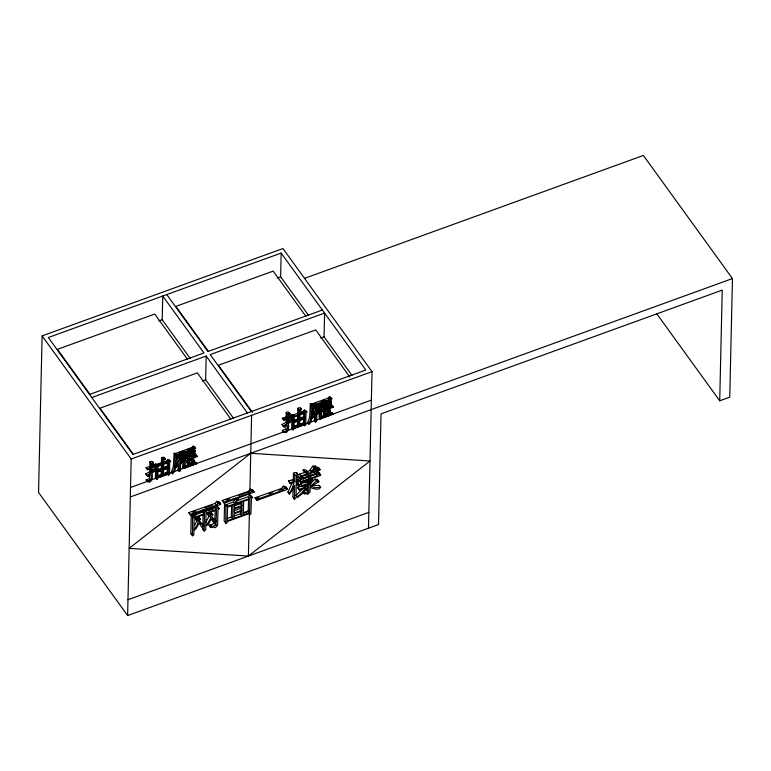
<?xml version="1.0" encoding="UTF-8"?>
<svg xmlns="http://www.w3.org/2000/svg" width="771" height="771" viewBox="0 0 771 771"><rect width="100%" height="100%" fill="white"/><g stroke="black" fill="none" stroke-linecap="round" stroke-linejoin="round"><path stroke-width="1.16" d="M195.304 451.237L194.533 450.968L194.571 449.185L195.603 448.182L194.388 446.582L193.058 446.207L192.23 447.382L175.489 453.454L174.082 453.252L173.379 466.6L171.307 472.363C175.643 476.729 176.241 460.923 176.328 458.417L195.092 451.613L194.157 449.715M174.082 453.252L175.104 454.659L174.824 465.077L173.899 470.233L172.328 473.78M331.588 401.816L330.817 401.537L330.855 399.754L331.887 398.752L330.663 397.152L329.342 396.776L328.504 397.952L311.773 404.023L310.366 403.821L309.663 417.169L307.59 422.942C311.927 427.298 312.525 411.492 312.612 408.996L331.376 402.183L330.441 400.284M310.366 403.821L311.388 405.228L311.108 415.646L310.183 420.802L308.612 424.349M368.48 528.193L372.027 371.661L282.957 248.541L42.106 335.896L38.55 492.428L127.62 615.547L378.513 524.55L381.028 413.873L722.234 290.118L719.719 400.795L729.761 397.152L732.45 278.572L643.38 155.453L304.67 278.302M127.62 615.547L131.176 459.015L42.106 335.896M149.699 474.859L149.401 478.82L146.162 479.822L147.174 481.692C152.06 483.147 152.976 477.943 152.022 473.211L155.829 469.847L154.807 468.431L151.405 470.715M147.174 481.692L146.162 479.822M149.767 471.746L145.709 473.934L146.731 475.35L150.788 473.163L149.767 471.746L149.844 468.209M149.873 467.024L150.894 468.44L147.54 469.732L147.078 469.028L150.904 467.881L149.882 466.465L149.892 461.868C151.598 460.142 155.52 463.255 152.234 463.988L152.157 467.428L154.277 465.703L156.185 466.224L152.138 467.987L152.041 472.372L155.829 469.847M150.788 473.163L150.894 468.44M150.904 467.881L150.914 463.275L149.892 461.868M190.138 358.342L162.209 319.743L162.748 296.025L203.949 352.964L89.542 394.463M157.978 470.117L161.312 468.913L162.334 470.32L157.891 471.929L157.766 477.471L162.209 475.861L161.187 474.454L161.293 470.021M158.113 464.537L161.438 463.332L162.459 464.74L158.016 466.349L157.901 471.389L162.353 469.78L161.322 468.373L161.418 464.335M161.457 462.745L161.496 457.733C163.259 455.96 167.076 459.13 163.78 459.901L163.693 463.718L168.261 462.06L169.1 460.904L170.622 461.444L169.697 462.417L169.524 474.242L168.676 475.109L168.213 474.223L157.756 478.01L157.602 479.061L156.667 479.34L155.405 477.577L155.713 463.978L157.188 464.296L161.457 462.745L162.479 464.161L158.209 465.703L156.735 465.395L155.713 463.978M162.209 475.861L162.334 470.32M162.353 469.78L162.459 464.74M162.479 464.161L162.517 459.15L161.496 457.733M168.232 473.683L168.357 468.142L163.558 469.876L163.433 475.418L168.232 473.683L167.211 472.266L167.307 467.833M168.367 467.602L168.483 462.561L163.683 464.296L163.568 469.337L168.367 467.602L167.346 466.185L167.432 462.157M178.246 465.26L178.043 469.925L179.633 471.447L180.491 470.483L180.53 464.142L181.455 463.39L180.433 461.974M182.949 461.241L182.737 466.927L183.912 468.527L196.836 463.602L195.815 462.186L193.916 461.704L192.779 463.072L184.115 466.214M182.968 460.123L183.99 461.53L183.912 468.527M184.009 460.933L184.028 456.74L183.006 455.333L182.987 459.526L184.009 460.933L181.975 461.453L182.496 462.137L183.99 461.53M184.462 468.402L182.891 467.12M184.028 456.74L186.727 456.48L185.291 457.492L185.223 460.509L188.095 459.468L187.074 458.061L187.131 455.603M193.232 459.738L194.34 461.501L188.461 464.258L187.893 464.007L188.085 460.036L185.213 461.077L185.136 467.631L193.8 464.489L194.938 463.12L196.836 463.602M188.095 459.468L188.085 455.449L187.064 454.032L189.309 453.762L190.408 455.324L189.377 456.153L189.309 459.034L192.567 457.849L192.557 453.83L191.536 452.413C193.27 450.409 197.097 453.907 193.82 454.533L193.752 457.415L195.526 455.902L197.203 456.422L193.743 457.974L193.675 461L194.398 461.231M192.471 461.713L192.548 458.408L189.3 459.593L189.223 462.889L192.471 461.713L191.449 460.297L191.507 458.099M192.567 457.849L191.545 456.442L191.536 452.413M193.405 451.69L193.463 449.291L176.395 455.478L176.347 457.878L193.405 451.69L192.384 450.283L176.386 456.085M203.814 525.533L201.038 523.991L199.448 520.329L200.508 519.201L197.916 516.84L195.429 518.478L196.721 520.984L198.513 520.338L198.59 520.994L197.174 524.993L194.302 529.523L194.841 529.831L196.393 528.068L199.149 523.23L201.867 527.354L203.804 525.841L202.503 523.721L199.728 522.189M196.721 520.984L195.429 518.478M233.565 418.364L205.635 379.766L206.175 356.048L91.768 397.537M202.503 523.721L203.804 525.841M202.869 524.829L203.091 514.826M203.159 511.886L193.136 515.52L191.237 515.086L192.548 516.898L194.446 517.331L204.469 513.698L203.159 511.886L203.216 509.564M203.149 512.599L204.46 514.411L204.151 531.017L205.818 529.716L206.021 513.843L216.564 510.026L215.996 525.263L210.531 526.988L209.22 525.176L214.685 523.451L215.205 510.441M204.469 513.698L204.546 510.209L190.745 515.317L188.847 512.599L215.138 503.396L216.738 501.362C218.058 501.005 221.807 503.174 220.207 504.533L206.117 509.641L206.03 513.129L216.352 509.39L217.422 507.877L219.311 508.648L217.991 509.91L217.653 524.502A2.766 1.696 -35.9 0 1 215.947 527.085L214.743 527.798L214.405 527.056L210.522 527.576L209.22 525.176M216.092 520.897L214.589 520.454L212.353 517.804L211.813 515.838L212.844 514.729L211.408 512.782L210.252 512.368L207.669 514.045L208.96 516.541C213.846 514.498 207.553 523.654 206.31 525.157L206.782 525.494C211.273 522.969 210.02 514.161 214.078 522.748L216.092 520.897L214.781 519.095L212.073 517.582M208.96 516.541L207.669 514.045M210.522 527.576L210.531 526.988M214.781 519.095L216.082 521.186M232.669 518.854L232.977 505.188L227.512 507.173L227.204 520.839L232.669 518.854L231.358 517.042L231.618 505.651M241.757 515.558L241.863 510.922L234.336 513.65L234.23 518.285L241.757 515.558L240.446 513.756L240.523 510.267M241.872 510.229L241.969 506.229L234.442 508.956L234.355 512.956L241.872 510.229L240.562 508.417L240.61 506.412M241.978 505.487L242.065 501.892L234.538 504.62L234.461 508.214L241.978 505.487L240.668 503.675L240.725 501.275M249.563 512.725L249.871 499.059L243.655 501.314L243.347 514.98L249.563 512.725L248.252 510.922L248.513 499.531M248.407 556.055L370.003 460.991L250.739 453.281L129.152 548.345L248.407 556.055L249.39 513.033M249.794 495.107L249.852 492.717M249.9 490.327L251.606 415.338M308.564 315.397L280.634 276.789L281.164 253.071L48.342 337.515L132.969 454.476L365.791 370.032L281.164 253.071M286.002 424.339L285.848 429.129L282.437 430.391L283.449 432.261C288.344 433.716 289.26 428.512 288.306 423.78L292.103 420.417L291.081 419L287.689 421.294M283.449 432.261L282.437 430.391M286.051 422.315L281.993 424.503L283.015 425.92L287.072 423.732L286.051 422.315L286.128 418.778M287.072 423.732L287.178 419.01L283.824 420.311L283.362 419.597L287.188 418.451L286.166 417.034L286.176 412.437C287.882 410.712 291.804 413.825 288.518 414.557L288.431 417.998L290.561 416.273L292.469 416.793L288.421 418.557L288.325 422.942L292.103 420.417M287.188 418.451L287.197 413.844L286.176 412.437M304.497 424.792L294.04 428.589L293.481 429.842L292.71 429.563L293.182 417.246L291.997 414.547L293.472 414.865L297.741 413.323L297.779 408.302C299.543 406.529 303.36 409.7 300.064 410.471L299.977 414.287L304.545 412.63L305.383 411.473L306.906 412.013L305.981 412.986L305.808 424.811L304.593 425.746L303.475 423.375L300.343 424.513M293.221 487.089L292.864 497.179L294.368 499.203L296.045 497.883L296.199 483.889L298.791 486.308L299.909 485.21L298.396 483.619L296.218 483.07L296.257 481.422C301.702 481.355 303.562 477.702 298.146 476.651L296.681 478.299L297.991 480.102L299.456 478.454L301.596 479.099M294.368 499.203L294.609 485.373L291.804 491.079L289.289 493.922L292.498 487.417L294.108 482.203L290.388 483.648L289.8 482.752L294.705 481.297L293.394 479.485L293.404 473.278C295.64 470.927 300.632 475.032 296.372 475.986L296.266 480.728L297.991 480.102M294.705 481.297L294.715 475.09L293.404 473.278M298.493 426.43L298.618 420.889L294.175 422.508L294.05 428.05L298.493 426.43L297.471 425.023L297.577 420.59M297.722 413.902L298.743 415.309L294.3 416.918L294.185 421.968L298.628 420.349L297.606 418.942L297.702 414.904M298.628 420.349L298.743 415.309M293.019 415.964L294.493 416.282L298.762 414.731L298.801 409.719L297.779 408.302M304.516 424.252L304.641 418.711L299.842 420.446L299.717 425.987L304.516 424.252L303.495 422.836L303.591 418.402M304.651 418.171L304.767 413.131L299.967 414.865L299.852 419.906L304.651 418.171L303.629 416.754L303.716 412.726M311.985 485.537L319.348 485.441L320.649 487.532L318.577 489.122L315.705 489.093L311.831 488.12L310.241 486.935L310.009 492.071L307.61 494.394L307.34 493.652L304.4 493.835L303.099 491.435M307.542 483.369L307.33 489.864L304.67 491.146M319.146 472.893L320.678 474.907L320.312 475.466L300.777 482.656L300.121 481.779L308.998 478.839L309.046 476.68L307.735 474.869M309.046 476.68L303.282 478.878L301.345 476.17L302.656 477.981L304.323 477.625L309.065 475.986L309.113 473.934L301.394 476.835L299.495 474.126L305.412 472.257M314.549 414.759L314.317 420.494L315.484 422.094L316.775 421.053L316.814 414.711L317.739 413.96L316.717 412.543M319.233 411.81L319.021 417.506L320.196 419.096L333.12 414.172L332.099 412.755L330.2 412.283L329.063 413.642L321.478 416.388M320.293 411.502L320.312 407.31L319.29 405.903L319.271 410.095L320.293 411.502L318.259 412.022L318.78 412.707L320.273 412.109L320.196 419.096M351.981 375.419L324.051 336.811L324.591 313.093L210.184 354.593L251.385 411.531M324.379 410.047L323.357 408.63L323.348 404.602L324.369 406.018L324.379 410.047L321.507 411.088L321.574 408.061L323.01 407.049L320.312 407.31M323.338 409.189L324.36 410.606L324.312 414.875L330.47 412.215L329.66 410.394L330.624 412.08M325.641 408.351L327.81 407.57L328.832 408.977L325.584 410.162L325.507 413.458L328.754 412.283L327.733 410.866L327.791 408.669M324.369 406.018L326.682 405.893L325.661 406.722L325.593 409.603L328.841 408.418L327.82 407.011L327.81 402.982C329.554 400.978 333.371 404.476 330.104 405.112L330.036 407.984L331.809 406.471L333.486 406.992L330.027 408.553L329.959 411.569L330.682 411.801M328.754 412.283L328.832 408.977M328.841 408.418L328.841 404.399L327.81 402.982M329.689 402.26L329.747 399.86L312.679 406.047L312.631 408.447L329.689 402.26L328.668 400.853L312.669 406.654M202.84 525.938L202.648 528.983L204.151 531.017M186.996 461.183L186.871 462.6L188.028 464.306M323.28 411.753L323.155 413.169L324.312 414.875M305.306 482.135L305.422 481.557C307.147 481.682 312.332 478.242 312.949 480.738L305.306 482.135L303.996 480.323M194.186 461.646L193.376 459.815M195.092 451.613L194.282 449.83M298.435 484.072L298.358 482.598L296.141 481.47M319.001 473.664L319.367 473.095M307.851 472.459L306.829 473.548L304.343 471.977L303.032 470.165L303.437 469.645L306.328 470.194L307.851 472.459L304.747 471.447L303.437 469.645M312.679 466.185L310.144 469.925L311.455 471.736L316.708 468.026L315.233 466.021L312.679 466.185L313.99 467.997L311.455 471.736M318.317 468.315L318.49 467.563L316.573 467.12L317.874 468.922L319.926 469.905L310.674 473.375L310.626 475.418L315.156 473.78L316.515 472.17L318.577 473.124L310.607 476.112L310.559 478.271L316.91 475.967L318.375 474.213L320.678 474.907M151.135 466.021L153.256 464.296L154.961 464.643L154.875 465.212M194.388 457.184L193.367 455.777L194.504 454.495L196.181 455.015L197.125 456.673M289.424 417.641L288.402 416.224L289.539 414.865L291.245 415.212L291.159 415.781M300.295 477.297L301.5 479.427M330.672 407.763L329.651 406.346L330.788 405.064L332.291 405.45L332.176 405.989M292.19 482.646L287.978 492.11L289.289 493.922M317.132 470.83L318.577 473.124M258.767 497.44L255.635 498.673L255.047 497.777L281.473 488.496L283.304 486.173L285.839 486.858L285.627 487.696M286.118 487.089L287.429 488.901L286.928 489.508L256.945 500.485L255.047 497.777M196.856 520.685L194.591 525.523M181.455 463.39L180.192 463.448L182.91 460.403L181.763 458.793L179.778 458.88L176.106 463.737L182.216 457.492L180.25 457.569L179.749 458.87L180.799 460.297L180.154 461.877L175.489 467.795L179.315 464.537L179.2 471.524M317.739 413.96L316.476 414.017L319.194 410.972L318.047 409.362L316.062 409.449L317.083 410.866L316.438 412.446L311.773 418.364L315.599 415.106L315.484 422.094M219.427 502.143L220.602 504.292M222.906 501.372L222.279 500.475L248.609 491.262L250.17 489.238L252.763 490.057L253.938 492.197L239.126 497.671L235.502 503.559L249.669 498.423L250.729 496.919L252.396 497.411L251.433 498.904L250.893 514.132L249.688 514.614L249.553 513.419L227.185 521.533L226.982 522.854L225.787 523.23L224.168 520.974L224.554 504.128L226.443 504.562L233.382 502.046L235.068 498.885M253.938 492.197L252.763 490.057M209.066 516.252L205.558 522.613M185.368 455.439L185.377 454.9M146.731 475.35L147.916 476.507L148.311 475.668C152.697 470.233 152.186 483.051 147.184 481.239M283.015 425.92L284.2 427.076L284.595 426.238C288.98 420.812 288.47 433.62 283.468 431.808M193.897 452.51L194.157 452.008M296.469 473.384L296.825 472.748M181.474 459.391L181.763 458.793M318.047 409.362L319.088 411.174M163.857 457.849L164.136 457.348M211.235 513.438L211.533 512.917M178.727 457.454L176.742 460.499M315.011 408.023L311.927 412.283M224.554 504.128L225.864 505.94L227.753 506.374L234.692 503.858L237.304 498.326L224.207 503.184L222.279 500.475M318.654 408.254L317.527 408.958C308.689 419.183 313.199 414.538 316.534 408.148L318.654 408.254L317.633 406.837M198.86 517.919L199.197 517.389M179.132 460.46L175.181 465.626M315.416 411.03L312.891 414.682M318.702 481.856L316.409 480.959L310.771 486L309.46 484.188L315.098 479.148L316.958 479.446L318.702 481.856L311.06 486.279L315.551 487.706L320.659 487.253M304.41 493.247L308.641 491.676L308.882 483.995L302.367 486.453L300.565 483.783L307.301 481.547L308.602 483.35L301.875 485.595L300.565 483.783M169.369 460.374L168.078 459.497L167.24 460.653L162.671 462.311M305.653 410.943L304.362 410.066L303.523 411.222L299.871 412.543M175.104 454.659L176.511 454.861L193.251 448.789L194.08 447.623L195.603 448.182M205.761 510.942L215.042 507.578L216.111 506.065L217.779 506.557L219.311 508.648M237.458 500.562L248.358 496.611L249.419 495.107L251.086 495.599L252.618 497.68M311.388 405.228L312.795 405.43L329.525 399.368L330.364 398.193L331.887 398.752M308.602 483.35L309.672 481.846L311.629 482.559L310.308 483.86L310.771 486M171.307 472.363L172.396 471.36M194.581 446.766L193.55 447.778M304.343 471.977L304.747 471.447M224.207 503.184L223.59 502.287L249.92 493.064L251.481 491.05L254.073 491.859M188.355 454.736L189.309 453.762M190.745 515.317L190.148 514.411L216.449 505.207L218.048 503.174L220.737 503.955M256.945 500.485L256.358 499.579L282.784 490.308L284.605 487.985L287.429 488.901M315.031 466.686L315.233 466.021M306.646 484.602L308.149 486.568L301.509 494.375L297.481 497.054L296.17 495.242L302.049 489.421M324.36 410.606L321.497 411.647L321.449 418.104L330.084 415.058L331.222 413.69L333.12 414.172M299.495 474.126L300.796 475.938L302.434 475.553L316.553 470.503L317.874 468.922M297.481 497.054L303.36 491.233L305.403 487.87L299.447 490.134L298.917 489.306L305.287 487.224L306.386 486.019L308.149 486.568M208.98 515.857L211.562 514.18L212.844 514.729M196.73 520.29L199.226 518.652L200.508 519.201M312.409 412.34L313.73 411.145M175.701 465.645L177.311 464.2M152.099 471.004L153.949 469.529M288.383 421.573L291.081 419M324.639 405.305L325.372 404.293M187.006 462.889L187.999 462.552M285.27 417.921L282.803 418.894L282.34 418.19L286.166 417.034M158.845 320.958L162.209 319.743M277.261 278.013L280.634 276.789M322.365 310.019L207.958 351.509L166.767 294.57M202.272 380.98L205.635 379.766M320.688 338.035L324.051 336.811M131.176 459.015L372.027 371.661M178.573 452.905L183.912 450.977M187.112 449.811L192.442 447.884M312.727 404.255L315.927 403.088M321.256 401.161L324.456 399.995M177.513 456.21L191.863 451.006M313.797 406.78L328.147 401.575M149.882 466.465L146.056 467.621L146.519 468.325M164.58 462.186L167.461 461.145M300.863 412.764L303.745 411.714M184.202 459.102L187.074 458.061M189.377 457.222L191.545 456.442M321.44 409.324L323.357 408.63M324.572 408.187L327.82 407.011M157.997 469.578L161.322 468.373M163.51 467.583L167.346 466.185M294.281 420.147L297.606 418.942M299.784 418.152L303.629 416.754M164.454 467.775L166.372 467.072M294.262 420.687L297.596 419.482M300.738 418.345L303.62 417.294M188.201 461.482L191.449 460.297M324.485 412.051L327.733 410.866M157.853 475.659L161.187 474.454M163.365 473.664L167.211 472.266M293.028 426.633L297.471 425.023M299.649 424.233L303.495 422.836M157.776 476.227L161.968 474.705M164.059 473.943L167.191 472.806M185.638 466.195L193.338 463.41M294.059 426.797L297.201 425.659M321.921 416.764L329.612 413.979M130.53 487.474L149.661 480.535M151.916 479.716L156.417 478.087M158.672 477.268L187.931 466.657M192.432 465.019L284.721 431.548M288.103 430.324L303.851 424.609M306.106 423.79L321.864 418.075M324.119 417.265L371.381 400.12M130.318 496.958L732.45 278.572M192.596 512.262L195.786 511.096M204.807 507.829L212.391 505.082M226.057 500.119L229.373 498.924M238.923 495.454L248.908 491.831M307.6 471.466L310.877 470.271M305.152 475.119L307.754 474.175L309.065 475.986M293.394 479.485L288.489 480.94L289.077 481.846M192.895 516.319L195.969 515.211M207.871 510.894L213.143 508.976M292.209 480.603L292.797 480.391M204.46 514.411L194.205 518.131L193.82 535.055L192.442 535.739L190.822 533.455L191.237 515.086M310.308 476.073L315.599 474.155L316.91 475.967M234.23 506.007L240.668 503.675M268.838 493.787L272.192 492.573M278.909 490.134L282.263 488.92M234.114 510.759L240.562 508.417M226.982 518.632L231.358 517.042M233.999 516.088L240.446 513.756M243.077 512.802L248.252 510.922M243.771 513.235L247.125 512.011M127.986 599.732L368.837 512.378M300.468 479.572L307.687 477.027L308.998 478.839M298.136 488.322L297.606 487.503L303.976 485.412L305.287 487.224M294.715 475.09L298.242 474.724M209.211 525.764L211.707 525.196M298.801 409.719L301.519 409.459M162.517 459.15L165.245 458.89M287.197 413.844L289.944 413.584M150.914 463.275L153.66 463.014M203.448 529.079L202.648 528.983M328.841 404.399L331.54 404.129M192.557 453.83L195.256 453.56M178.178 470.117L179.633 471.447M320.081 405.758L321.912 405.507L323.01 407.049M188.085 455.449L190.408 455.324M291.997 414.547L291.689 428.156L292.46 428.425M155.646 477.933L156.176 477.856M191.131 533.927L191.815 533.831M297.066 484.005L297.963 484.448M313.99 467.997L316.708 468.026M305.836 471.717L305.229 471.457M317.083 410.866L319.069 410.779M180.799 460.297L182.91 460.403M307.59 422.942L308.94 424.387M310.144 469.925L311.995 471.871M303.032 470.165L304.352 470.657M296.17 495.242L297.991 497.276M287.978 492.11L289.665 494.221M211.225 519.288L214.078 522.748M281.993 424.503L284.2 427.076M145.709 473.934L147.916 476.507M181.349 456.268L182.37 457.685M299.466 480.844L298.811 479.967L300.777 482.656M656.603 313.546L719.719 400.795M305.875 316.293L273.175 271.103L175.836 306.405L208.527 351.595M349.832 377.058L315.753 329.94L218.405 365.252L252.493 412.36M329.342 396.776L330.364 398.193M328.504 397.952L329.525 399.368M330.508 400.641L331.53 402.057M331.453 404.312L330.441 402.578M332.465 405.585L333.486 406.992M330.788 405.064L331.809 406.471M332.022 413.025L333.043 414.432M325.593 404.332L326.682 405.893M329.448 410.808L330.47 412.215M330.2 412.283L331.222 413.69M329.063 413.642L330.084 415.058M322.924 407.242L321.912 405.507M323.724 413.42L324.745 414.827M318.172 409.555L319.194 410.972M317.758 411.3L318.78 412.707M311.773 404.023L312.795 405.43M305.885 410.606L306.906 412.013M304.362 410.066L305.383 411.473M303.523 411.222L304.545 412.63M301.432 409.632L300.42 407.917M297.741 413.323L298.762 414.731M303.572 424.329L304.593 425.746M293.472 414.865L294.493 416.282M291.448 415.386L292.469 416.793M288.836 412.36L289.857 413.776M289.539 414.865L290.561 416.273M291.149 419.357L292.17 420.773M291.93 428.503L292.951 429.91M318.722 467.737L320.023 469.549M318.616 468.093L319.926 469.905M282.34 418.19L283.824 420.311M319.271 473.452L320.582 475.264M317.382 470.994L318.693 472.806M315.243 468.691L316.553 470.503M285.684 429.399L286.706 430.806M285.068 431.268L286.089 432.676M313.845 471.968L315.156 473.78M317.575 479.774L318.886 481.586M315.098 479.148L316.409 480.959M311.792 478.512L313.103 480.323M310.318 480.747L311.629 482.559M305.075 484.207L306.386 486.019M296.816 473.143L298.126 474.955M298.146 476.651L299.456 478.454M307.099 490.211L308.41 492.023M206.175 356.048L247.366 412.986M297.481 484.496L298.791 486.308M303.09 492.023L304.4 493.835M297.606 487.503L299.447 490.134M288.489 480.94L290.388 483.648M283.304 486.173L284.605 487.985M281.473 488.496L282.784 490.308M187.449 359.238L154.759 314.048L57.411 349.359L90.111 394.55M230.722 419.048L197.328 372.894L99.989 408.196L133.373 454.35M250.17 489.238L251.481 491.05M248.609 491.262L249.92 493.064M249.419 495.107L250.729 496.919M248.358 496.611L249.669 498.423M248.387 512.802L249.688 514.614M193.058 446.207L194.08 447.623M233.382 502.046L234.692 503.858M192.23 447.382L193.251 448.789M194.225 450.071L195.246 451.488M194.147 452.326L195.169 453.743M196.181 455.015L197.203 456.422M194.504 454.495L195.526 455.902M226.443 504.562L227.753 506.374M195.738 462.455L196.769 463.863M189.126 454.244L190.148 455.651M193.319 460.094L194.34 461.501M193.916 461.704L194.938 463.12M192.779 463.072L193.8 464.489M185.628 454.938L186.727 456.48M185.618 455.256L186.64 456.673M216.738 501.362L218.048 503.174M187.44 462.841L188.461 464.258M215.138 503.396L216.449 505.207M216.111 506.065L217.422 507.877M181.783 459.188L182.804 460.605M215.042 507.578L216.352 509.39M175.489 453.454L176.511 454.861M210.252 512.368L211.562 514.18M209.23 513.476L210.541 515.288M169.601 460.036L170.622 461.444M214.685 523.451L215.996 525.263M168.078 459.497L169.1 460.904M167.24 460.653L168.261 462.06M164.127 457.656L165.148 459.063M171.634 472.411L172.656 473.818M167.297 473.76L168.319 475.167M197.916 516.84L199.226 518.652M196.856 517.958L198.166 519.77M157.188 464.296L158.209 465.703M193.136 515.52L194.446 517.331M155.164 464.817L156.185 466.224M152.552 461.79L153.574 463.207M153.256 464.296L154.277 465.703M155.896 470.194L154.807 468.431M152.118 465.655L153.14 467.072M146.056 467.621L147.54 469.732M149.401 478.82L150.422 480.237M148.784 480.699L149.805 482.106M302.656 477.981L303.282 478.878M225.787 523.23L225.864 505.94M156.667 479.34L156.735 465.395M192.442 535.739L192.548 516.898M300.796 475.938L301.394 476.835M188.847 512.599L189.435 513.505M301.875 485.595L302.367 486.453"/></g></svg>
